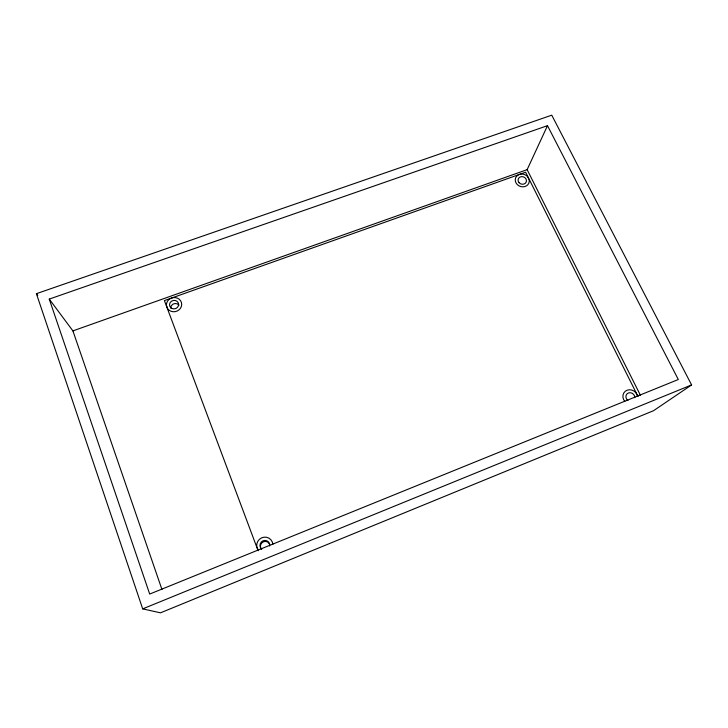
<?xml version="1.0" encoding="UTF-8"?>
<svg xmlns="http://www.w3.org/2000/svg" width="728" height="728" viewBox="0 0 728 728"><rect width="100%" height="100%" fill="white"/><g stroke="black" fill="none" stroke-linecap="round" stroke-linejoin="round"><path stroke-width="1.09" d="M49.249 299.09L72.909 330.894L527.136 169.642L547.492 125.662L678.314 379.506L149.695 594.066L49.249 299.09L547.492 125.662M691.6 384.93L653.516 410.719L160.497 612.83L142.697 608.872L36.4 293.684L551.751 115.17L691.6 384.93L142.697 608.872M171.399 298.107L164.401 300.591L166.812 307.025M171.772 297.97L519.137 174.529M519.464 174.411L525.616 172.218L528.519 178.014M36.4 293.684L37.756 295.441M258.203 550.268L256.72 546.319A8.281 8.063 -56.4 0 1 264.009 537.182A8.281 8.063 -56.4 0 1 272.9 544.298M527.136 169.642L640.54 395.531M528.683 178.324L636.882 394.221M637.055 394.576L638.001 396.46M166.94 307.371L257.157 548.193M257.303 548.584L258.094 550.705M637.646 396.241L635.881 392.72A7.753 7.025 39.8 0 0 625.343 391.2A7.753 7.025 39.8 0 0 624.806 401.456M72.909 330.894L161.953 589.498M261.306 549.203A4.905 4.777 -56.8 0 1 262.945 542.051A4.905 4.777 -56.8 0 1 269.724 544.444M170.752 308.144A4.541 4.195 -13.8 0 1 179.006 305.196M627.927 400.518A4.641 4.204 39.8 0 1 628.319 393.002A4.641 4.204 39.8 0 1 634.816 397.725M261.734 549.185A4.95 4.823 -56.4 0 1 263.099 540.768A4.95 4.823 -56.4 0 1 269.615 545.991M519.292 174.447L517.745 175.23A7.116 6.306 20.1 0 0 516.197 183.219A7.116 6.306 20.1 0 0 524.697 186.605A7.116 6.306 20.1 0 0 529.183 179.789L527.627 176.695A7.116 6.306 20.1 0 0 521.03 174.065L519.292 174.447M171.581 298.016L169.797 298.908A7.662 7.08 -13.7 0 0 166.457 305.405L167.74 308.845A7.662 7.08 -13.7 0 0 177.177 311.029A7.662 7.08 -13.7 0 0 181.472 302.666A7.662 7.08 -13.7 0 0 173.528 297.579L171.581 298.016M172.081 308.536A4.586 4.232 -13.7 0 0 178.624 304.177A4.586 4.232 -13.7 0 0 171.508 301.21A4.586 4.232 -13.7 0 0 172.081 308.536M519.064 182.673A4.259 3.767 20.1 0 0 526.226 182A4.259 3.767 20.1 0 0 521.521 176.622A4.259 3.767 20.1 0 0 519.064 182.673"/></g></svg>
